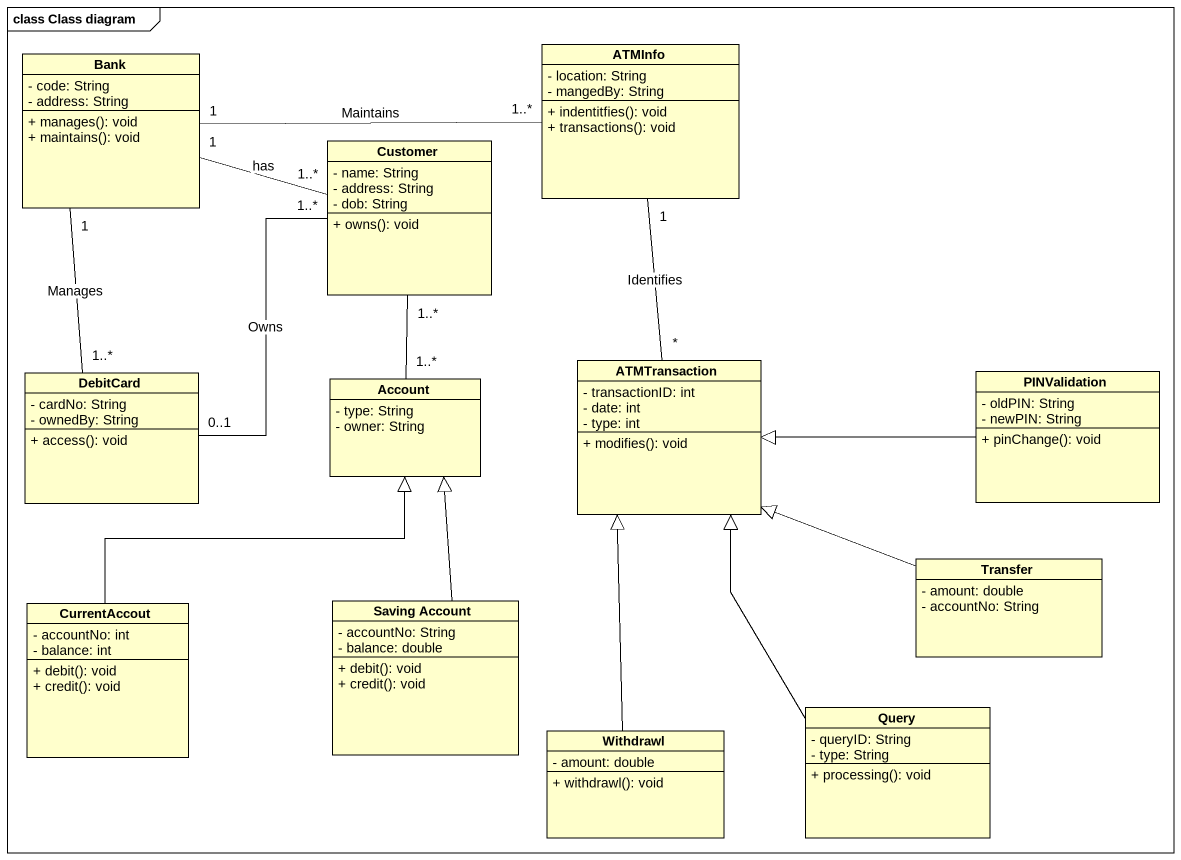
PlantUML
@startuml
mainframe class Class diagram
hide circle
hide empty members
skinparam classAttributeIconSize 0
class Bank {
  - code: String
  - address: String
  + manages(): void
  + maintains(): void
}
class ATMInfo {
  - location: String
  - mangedBy: String
  + indentitfies(): void
  + transactions(): void
}
class Customer {
  - name: String
  - address: String
  - dob: String
  + owns(): void
}
class DebitCard {
  - cardNo: String
  - ownedBy: String
  + access(): void
}
class Account {
  - type: String
  - owner: String
}
class ATMTransaction {
  - transactionID: int
  - date: int
  - type: int
  + modifies(): void
}
class PINValidation {
  - oldPIN: String
  - newPIN: String
  + pinChange(): void
}
class Transfer {
  - amount: double
  - accountNo: String
}
class CurrentAccout {
  - accountNo: int
  - balance: int
  + debit(): void
  + credit(): void
}
class "Saving Account" as Saving_Account {
  - accountNo: String
  - balance: double
  + debit(): void
  + credit(): void
}
class Withdrawl {
  - amount: double
  + withdrawl(): void
}
class Query {
  - queryID: String
  - type: String
  + processing(): void
}
Bank "1" -right- "1..*" ATMInfo : Maintains
Bank "1" -right- "1..*" Customer : has
Bank "1" -- "1..*" DebitCard : Manages
DebitCard "0..1" -up- "1..*" Customer : Owns
Account "1..*" -up- "1..*" Customer
ATMTransaction "*" -up- "1" ATMInfo : Identifies
PINValidation -left-|> ATMTransaction
Transfer -left-|> ATMTransaction
CurrentAccout -up-|> Account
Saving_Account -up-|> Account
Withdrawl -up-|> ATMTransaction
Query -up-|> ATMTransaction
@enduml
